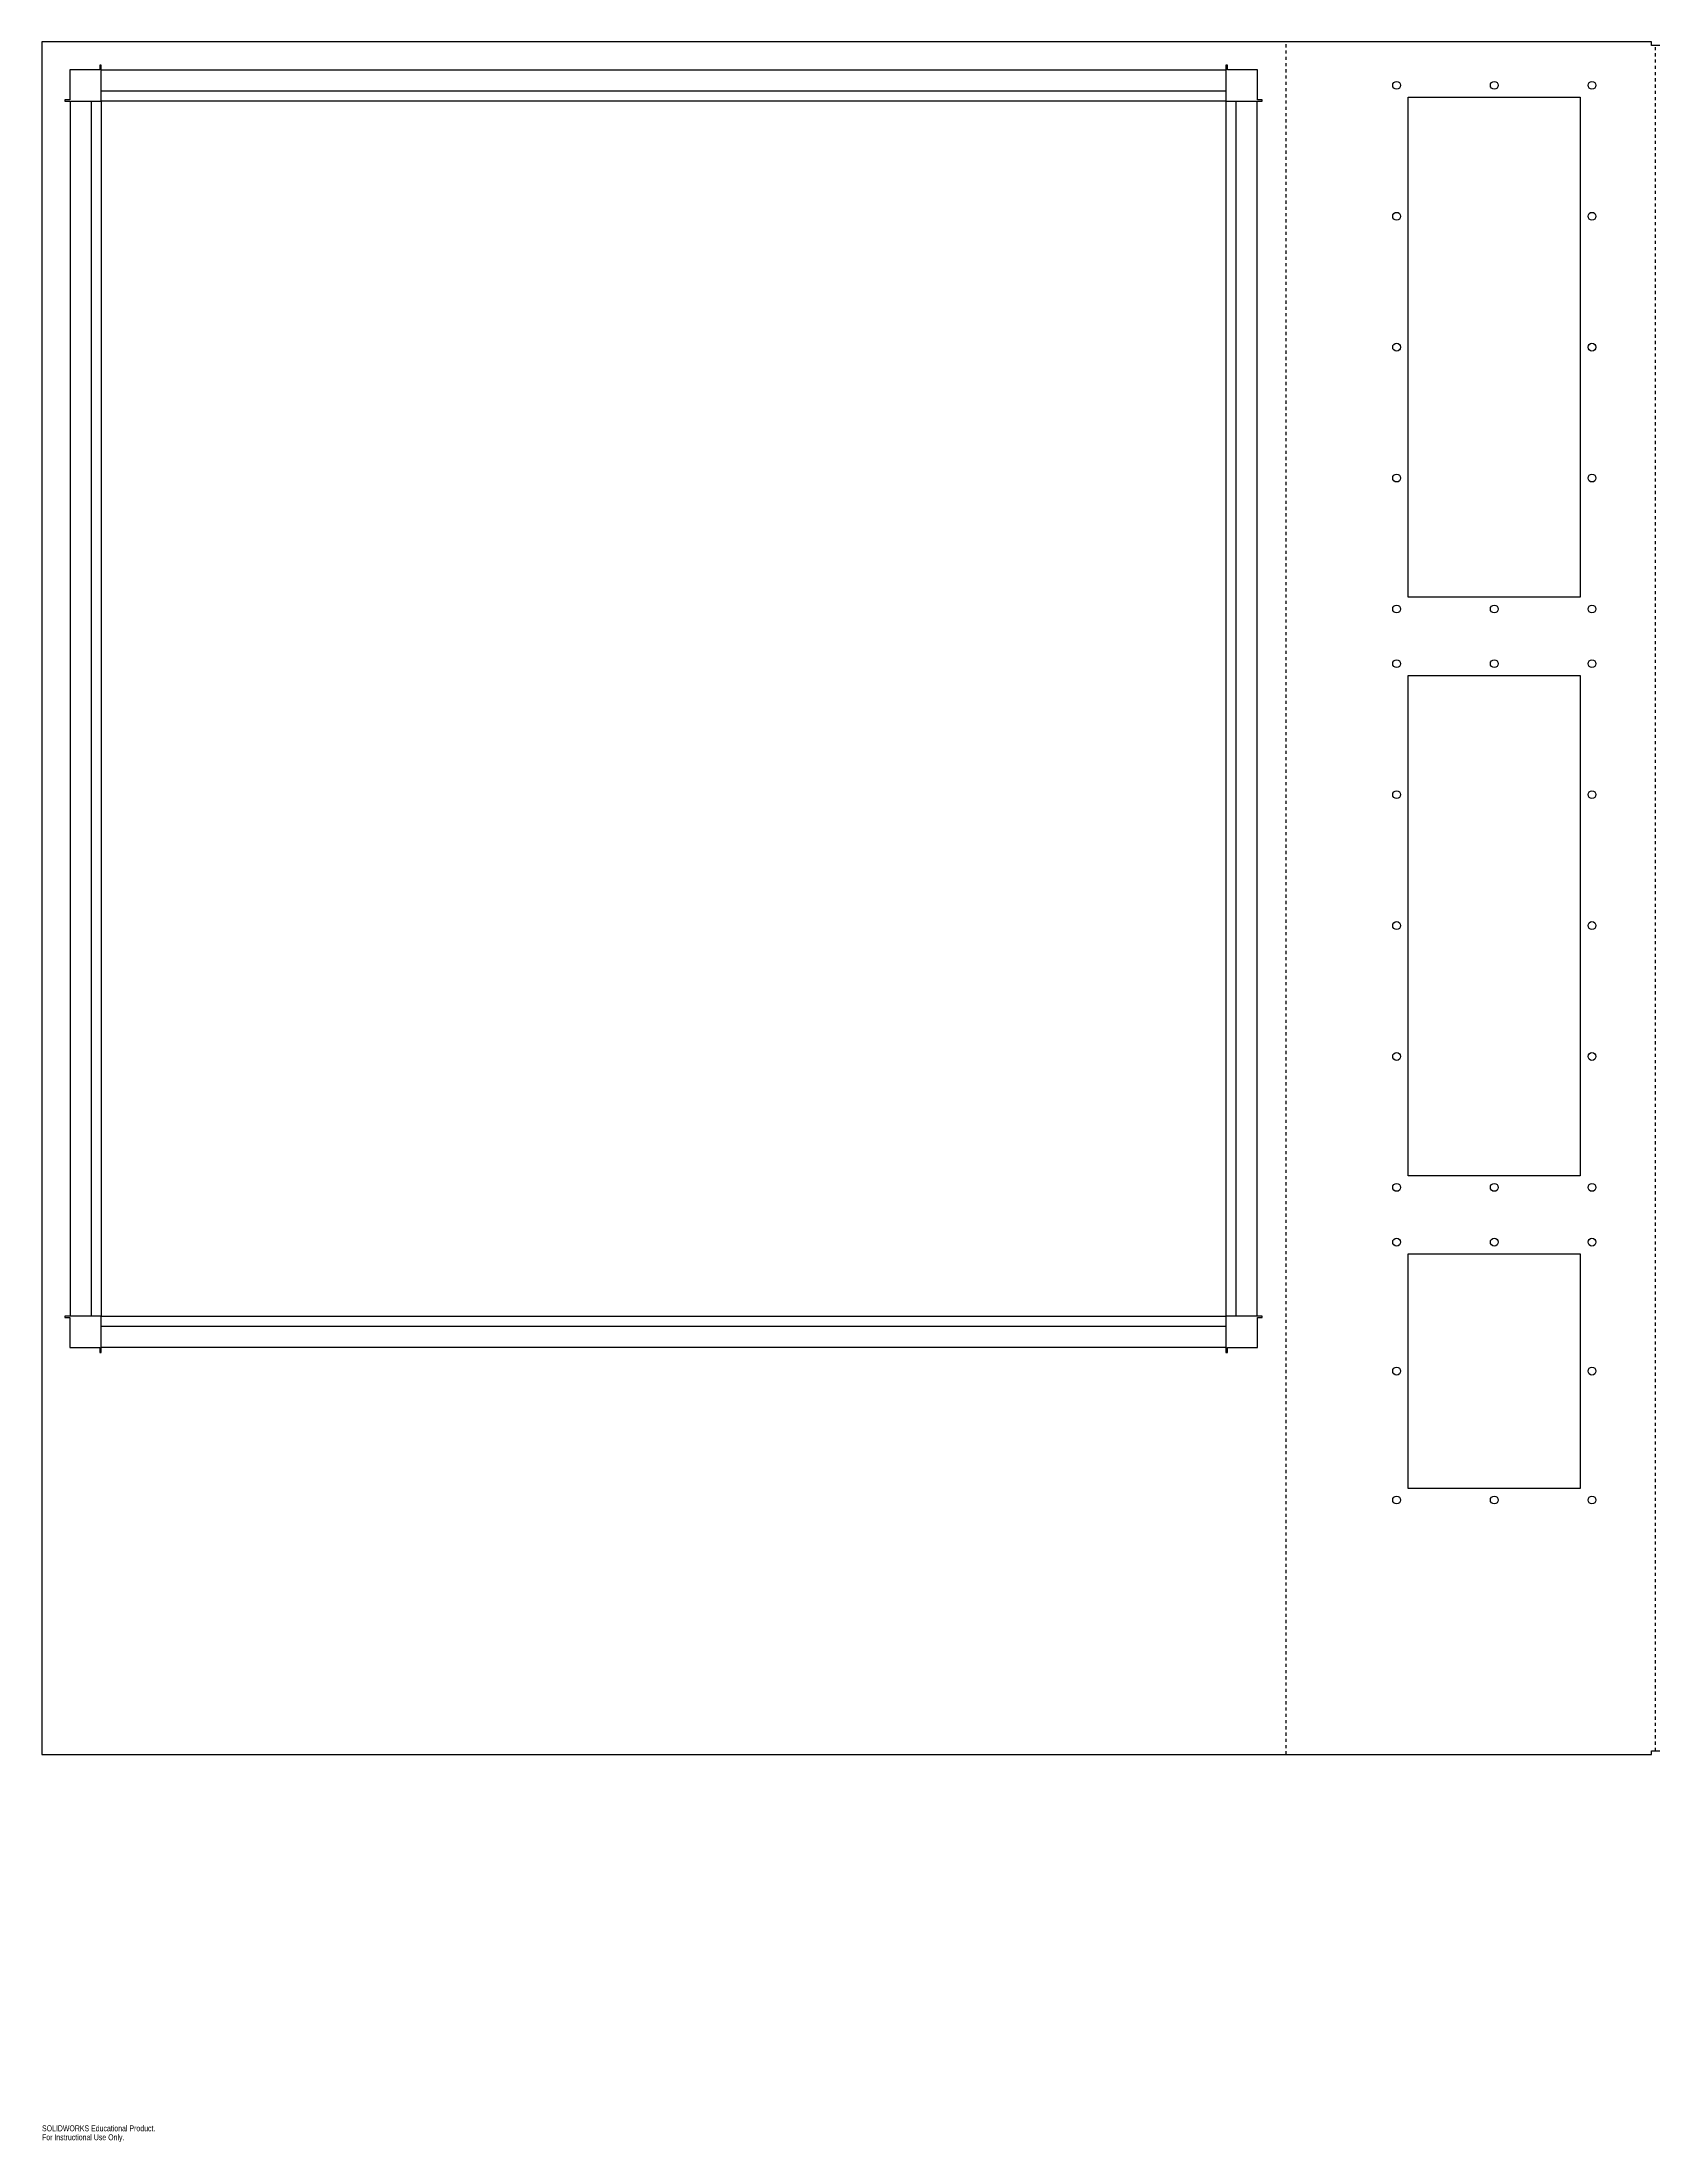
# Model space of a CAD drawing. Header units: inches. Extents: x -72 to 32, y -40 to 39.
# Drawn here: x -71.5 to -19.9, y -39.8 to 27.4 of the extents above; entities that cross this region are included whole.
import ezdxf

# ---------------------------------------------------------------- set-up
doc = ezdxf.new("R2010")
doc.units = ezdxf.units.IN
doc.header["$MEASUREMENT"] = 0
doc.linetypes.add('HIDDEN', pattern=[0.075, 0.05, -0.025])
doc.styles.add('SLDTEXTSTYLE0', font='TXT', dxfattribs={"width": 0.7})

msp = doc.modelspace()

# ---------------------------------------------------------------- linework, layer by layer
at = {"color": 7, "linetype": 'Continuous', "lineweight": 25}
for p, q in [((-71.532, 27.386), (-71.532, -27.386)), ((-20.048, 27.386), (-71.532, 27.386)), ((-20.048, 27.275), (-20.048, 27.386)), ((-19.775, 27.275), (-20.048, 27.275)), ((-69.686, 26.5), (-70.646, 26.5)), ((-70.646, 26.5), (-70.646, 25.54)), ((-69.636, 26.65), (-69.686, 26.65)), ((-69.686, 26.65), (-69.686, 26.5)), ((-69.636, 25.494), (-69.636, 26.65)), ((-33.606, 26.65), (-33.656, 26.65)), ((-33.656, 26.65), (-33.656, 25.494)), ((-33.606, 26.5), (-33.606, 26.65)), ((-32.646, 26.5), (-33.606, 26.5)), ((-32.646, 25.54), (-32.646, 26.5)), ((-70.646, 25.54), (-70.796, 25.54)), ((-70.796, 25.54), (-70.796, 25.49)), ((-32.496, 25.54), (-32.646, 25.54)), ((-32.496, 25.49), (-32.496, 25.54)), ((-27.823, 25.625), (-22.323, 25.625)), ((-27.823, 9.625), (-27.823, 25.625)), ((-22.323, 25.625), (-22.323, 9.625)), ((-70.796, 25.49), (-69.64, 25.49)), ((-69.64, 25.49), (-69.64, -13.365)), ((-33.656, 25.494), (-69.636, 25.494)), ((-33.652, -13.365), (-33.652, 25.49)), ((-33.652, 25.49), (-32.496, 25.49)), ((-22.323, 9.625), (-27.823, 9.625)), ((-27.823, 7.125), (-22.323, 7.125)), ((-27.823, -8.875), (-27.823, 7.125)), ((-22.323, 7.125), (-22.323, -8.875)), ((-22.323, -8.875), (-27.823, -8.875)), ((-27.823, -11.375), (-22.323, -11.375)), ((-27.823, -18.875), (-27.823, -11.375)), ((-22.323, -11.375), (-22.323, -18.875)), ((-69.64, -13.365), (-70.796, -13.365)), ((-70.796, -13.365), (-70.796, -13.415)), ((-70.796, -13.415), (-70.646, -13.415)), ((-70.646, -13.415), (-70.646, -14.375)), ((-69.636, -14.525), (-69.636, -13.369)), ((-69.636, -13.369), (-33.656, -13.369)), ((-33.656, -13.369), (-33.656, -14.525)), ((-32.496, -13.365), (-33.652, -13.365)), ((-32.646, -14.375), (-32.646, -13.415)), ((-32.646, -13.415), (-32.496, -13.415)), ((-32.496, -13.415), (-32.496, -13.365)), ((-70.646, -14.375), (-69.686, -14.375)), ((-69.686, -14.375), (-69.686, -14.525)), ((-69.686, -14.525), (-69.636, -14.525)), ((-33.656, -14.525), (-33.606, -14.525)), ((-33.606, -14.525), (-33.606, -14.375)), ((-33.606, -14.375), (-32.646, -14.375)), ((-22.323, -18.875), (-27.823, -18.875)), ((-71.532, -27.386), (-20.048, -27.386)), ((-20.048, -27.275), (-19.775, -27.275)), ((-20.048, -27.386), (-20.048, -27.275))]:
    msp.add_line(p, q, dxfattribs=at)
at = {"color": 7, "linetype": 'HIDDEN'}
for p, q in [((-31.735, -27.386), (-31.735, 27.386)), ((-19.912, -27.275), (-19.912, 27.275))]:
    msp.add_line(p, q, dxfattribs=at)
at = {"color": 7, "linetype": 'Continuous'}
for p, q in [((-33.656, 26.488), (-69.636, 26.488)), ((-33.656, 25.815), (-69.636, 25.815)), ((-70.635, 25.49), (-70.635, -13.365)), ((-69.962, 25.49), (-69.962, -13.365)), ((-33.331, -13.365), (-33.331, 25.49)), ((-32.658, -13.365), (-32.658, 25.49)), ((-69.636, -13.69), (-33.656, -13.69)), ((-69.636, -14.363), (-33.656, -14.363))]:
    msp.add_line(p, q, dxfattribs=at)
at = {"color": 7, "linetype": 'Continuous', "lineweight": 25}
for centre in [(-28.198, 26), (-25.073, 26), (-21.948, 26), (-28.198, 21.812), (-21.948, 21.812), (-28.198, 17.625), (-21.948, 17.625), (-28.198, 13.438), (-21.948, 13.438), (-28.198, 9.25), (-25.073, 9.25), (-21.948, 9.25), (-28.198, 7.5), (-25.073, 7.5), (-21.948, 7.5), (-28.198, 3.312), (-21.948, 3.312), (-28.198, -0.875), (-21.948, -0.875), (-28.198, -5.062), (-21.948, -5.062), (-28.198, -9.25), (-25.073, -9.25), (-21.948, -9.25), (-28.198, -11), (-25.073, -11), (-21.948, -11), (-28.198, -15.125), (-21.948, -15.125), (-28.198, -19.25), (-25.073, -19.25), (-21.948, -19.25)]:
    msp.add_circle(centre, 0.125, dxfattribs=at)

# ---------------------------------------------------------------- texts
at = {"color": 7, "linetype": 'Continuous', "char_height": 0.1903, "attachment_point": 1, "style": 'SLDTEXTSTYLE0'}
for s, insert in [('SOLIDWORKS Educational Product.', (-71.532, -39.249)), ('For Instructional Use Only.', (-71.532, -39.535))]:
    msp.add_mtext(s, dxfattribs=dict(at, insert=insert))

doc.saveas('drawing.dxf')
